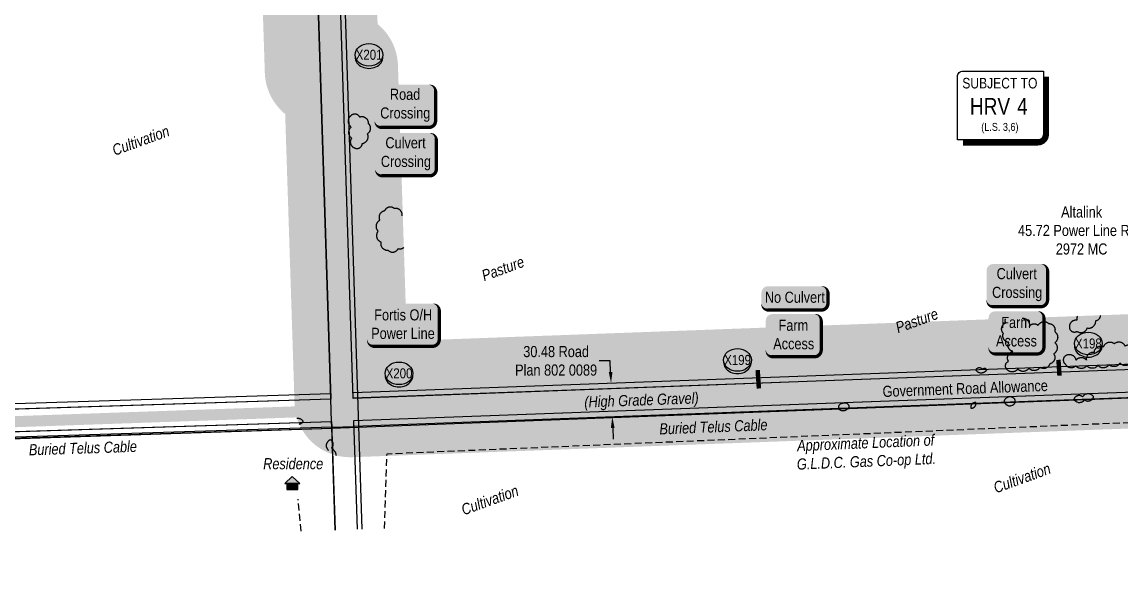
# Model space of a CAD drawing. Extents: x 675519 to 688669, y 5804595 to 5836613.
# Drawn here: x 677086 to 678076, y 5822283 to 5822794 of the extents above; entities that cross this region are included whole.
import ezdxf
from ezdxf.enums import TextEntityAlignment as Align

# ---------------------------------------------------------------- set-up
doc = ezdxf.new("R2010")
doc.units = 0
doc.header["$LTSCALE"] = 5
doc.header["$PDMODE"] = 3
doc.header["$PDSIZE"] = 10
doc.linetypes.add('0', pattern=[1, 1, 0])
doc.linetypes.add('UG_PIPE', pattern=[1.875, 1.25, -0.625])
doc.layers.get('Defpoints').update_dxf_attribs({"color": 9})
for name, color, linetype in [('AS-FENCE', 48, 'foc-FENCE'), ('AS-PIPE-UG', 44, 'UG_PIPE'), ('AS-PIPE-UG-T', 44, 'Continuous'), ('AS-POWER', 104, 'foc-POWER'), ('AS-POWER-T', 104, 'Continuous'), ('AS-RESIDENCE', 14, 'Continuous'), ('AS-ROADS', 254, 'Continuous'), ('AS-TELEPHONE-T', 224, 'Continuous'), ('AS-TELUS', 224, 'foc-TEL'), ('CG-NOTES', 7, 'Continuous'), ('CTW', 7, 'Continuous'), ('L-ROAD-T', 7, 'Continuous'), ('L-SEC', 7, 'Continuous'), ('L-TITLEDB', 4, 'Continuous'), ('L-TITLEDB-T', 4, 'Continuous'), ('P-BUFFER-H 30m', 51, 'Continuous'), ('P-CROSSINGS', 250, 'Continuous'), ('T-BUSH', 110, '0')]:
    doc.layers.add(name, color=color, linetype=linetype)
doc.layers.add('F-RW-T', color=190, linetype='Continuous', lineweight=9)
doc.layers.add('T-TEXT', color=48, linetype='Continuous', lineweight=18)
doc.layers.add('P-PROPOSED-WL4', color=7, linetype='Continuous', true_color=0x5b5bc8)
doc.styles.add('80', font='ARIALN.TTF', dxfattribs={"height": 10})
doc.styles.add('80CG', font='ARIALN.TTF', dxfattribs={"height": 10})
doc.styles.add('80L', font='ARIALN.TTF', dxfattribs={"height": 10})
doc.styles.add('80LS', font='ARIALNI.TTF', dxfattribs={"height": 10})
doc.styles.add('Crossing', font='ARIALN.TTF', dxfattribs={"height": 10})
doc.styles.add('foc-LtypeFont', font='ARIALN.TTF', dxfattribs={"height": 7.35})
doc.styles.add('HRV', font='ARIALN.TTF', dxfattribs={"height": 3})
doc.linetypes.add('foc-FENCE', pattern='A,10,-1,["X",foc-LtypeFont,S=0.2,R=0,X=-0.625,Y=-0.75],-1.24', length=12.24)
doc.linetypes.add('foc-FENCE-NOLINE', pattern='A,0,-6,["X",foc-LtypeFont,S=0.2,R=0,X=-0.625,Y=-0.75],-6.24', length=12.24)
doc.linetypes.add('foc-POWER', pattern='A,6,-1,["P",foc-LtypeFont,S=0.2,R=0,X=-0.625,Y=-0.75],-1.24,4', length=12.24)
doc.linetypes.add('foc-TEL', pattern='A,2,-1,["T",foc-LtypeFont,S=0.2,R=0,X=-0.425,Y=-0.75],-1.24,8', length=12.24)
doc.linetypes.add('foc-TEL-NOLINE', pattern='A,0,-2,["T",foc-LtypeFont,S=0.2,R=0,X=-0.425,Y=-0.75],-10.24', length=12.24)
doc.dimstyles.new('Compass 5 000', dxfattribs={"dimscale": 5, "dimtxt": 9, "dimasz": 2, "dimexe": 0.2, "dimexo": 0.0625, "dimgap": 0.5, "dimtad": 0, "dimtih": 1, "dimtoh": 1, "dimzin": 0, "dimdsep": 46, "dimtxsty": '80CG', "dimcen": 0.1, "dimse1": 1, "dimse2": 1, "dimclrd": 256, "dimclrt": 256, "dimaunit": 1, "dimadec": 4, "dimazin": 0, "dimtfac": 0.06, "dimtofl": 0, "dimtmove": 0, "dimatfit": 1, "dimfxl": 0.2, "dimtolj": 1, "dimtzin": 0, "dimlwd": -1, "dimarcsym": 0})

# ---------------------------------------------------------------- blocks, each defined once
blk = doc.blocks.new('HRV')
blk.add_lwpolyline([(-35.14, 31.6), (37.21, 31.6), (37.21, -25.54, -0.414214), (32.21, -30.54), (-40.14, -30.54), (-40.14, 26.6, -0.414214)], format="xyb", close=True)
at = {"const_width": 5, "flags": 128}
blk.add_lwpolyline([(-35.14, -33.04), (32.21, -33.04, 0.414214), (39.71, -25.54), (39.71, 26.6)], format="xyb", dxfattribs=at)
at = {"style": '80L'}
blk.add_text('SUBJECT TO', height=9.5, dxfattribs=at).set_placement((-2.01, 13.06), align=Align.BOTTOM_CENTER)
blk.add_attdef('(N.W.1/4 00)', text='', height=7.12, dxfattribs=at).set_placement((-2.01, -24.45), align=Align.BOTTOM_CENTER)
at = {"layer": 'CTW', "color": 3, "style": 'HRV'}
blk.add_text('HRV', height=15, dxfattribs=at).set_placement((-10.88, -0.18), align=Align.MIDDLE_CENTER)
blk.add_attdef('0', text='', height=15, dxfattribs=at).set_placement((18.28, -0.18), align=Align.MIDDLE_CENTER)
blk = doc.blocks.new('*D411')
at = {"layer": 'Defpoints', "color": 0, "transparency": 16777216}
for p in [(678120.12, 5822606.84), (678166.58, 5822587.73), (678120.9, 5822586.02)]:
    blk.add_point(p, dxfattribs=at)
at = {"layer": 'F-RW-T', "transparency": 16777216}
for p, q in [((678175.8, 5822608.92), (678185.79, 5822609.29)), ((678110.13, 5822606.46), (678100.14, 5822606.09))]:
    blk.add_line(p, q, dxfattribs=at)
for points in [[(678110.07, 5822608.13), (678110.19, 5822604.8), (678120.12, 5822606.84)], [(678175.74, 5822610.58), (678175.86, 5822607.25), (678165.8, 5822608.54)]]:
    blk.add_solid(points, dxfattribs=at)
at = {"layer": 'F-RW-T', "transparency": 16777216, "insert": (678040.45, 5822606.09), "char_height": 10, "attachment_point": 5, "style": '80CG'}
blk.add_mtext('\\A1;Altalink\\P45.72 Power Line R/W\\P2972 MC', dxfattribs=at)
blk = doc.blocks.new('*D451')
at = {"layer": 'Defpoints', "color": 0, "transparency": 16777216}
for p in [(677616.46, 5822468.64), (677780.98, 5822474.72), (677782.11, 5822444.25)]:
    blk.add_point(p, dxfattribs=at)
at = {"layer": 'L-TITLEDB-T', "transparency": 16777216}
for p, q in [((677615.72, 5822488.63), (677605.72, 5822488.63)), ((677616.09, 5822478.63), (677615.72, 5822488.63)), ((677617.96, 5822428.18), (677618.33, 5822418.18))]:
    blk.add_line(p, q, dxfattribs=at)
for points in [[(677617.76, 5822478.7), (677614.43, 5822478.57), (677616.46, 5822468.64)], [(677619.62, 5822428.24), (677616.29, 5822428.12), (677617.59, 5822438.17)]]:
    blk.add_solid(points, dxfattribs=at)
at = {"layer": 'L-TITLEDB-T', "transparency": 16777216, "insert": (677566.98, 5822488.63), "char_height": 10, "attachment_point": 5, "style": '80CG'}
blk.add_mtext('\\A1;30.48 Road\\PPlan 802 0089', dxfattribs=at)
blk = doc.blocks.new('res_occ')
for points in [[(0.1, 0.89), (-1.26, -0.37), (1.46, -0.37)], [(-0.9, -1.43), (1.1, -1.43), (1.1, -0.37), (-0.9, -0.37)]]:
    blk.add_hatch(color=14).paths.add_polyline_path(points)
at = {"color": 14}
for points in [[(0.1, 0.89), (-1.26, -0.37), (1.46, -0.37)], [(-0.9, -1.43), (1.1, -1.43), (1.1, -0.37), (-0.9, -0.37)]]:
    blk.add_lwpolyline(points, close=True, dxfattribs=at)
blk = doc.blocks.new('*U570')
h = blk.add_hatch(color=59)
edge = h.paths.add_edge_path()
edge.add_line((-19, -20), (19, -20))
edge.add_arc((19, -14), 6, 270, 360)
edge.add_line((25, -14), (25, 12.5))
edge.add_arc((19, 12.5), 6, 0, 90)
edge.add_line((19, 18.5), (-19, 18.5))
edge.add_arc((-19, 12.5), 6, 90, 180)
edge.add_line((-25, 12.5), (-25, -14))
edge.add_arc((-19, -14), 6, 180, 270)
at = {"color": 1, "flags": 128}
blk.add_lwpolyline([(-19, -20, 3, 3, 0), (19, -20, 3, 3, 0.414214), (25, -14, 3, 3, 0), (25, 12.5, 3, 0, 0.414214), (19, 18.5, 0, 0, 0), (-19, 18.5, 0, 0, 0.414214), (-25, 12.5, 0, 0, 0), (-25, -14, 0, 3, 0.414214)], format="xyseb", close=True, dxfattribs=at)
blk.add_lwpolyline([(-30.65, -36.61, 0, 7.5, 0), (0, 0, 0, 0, 0)], format="xyseb", dxfattribs=at)
at = {"color": 1, "style": '80'}
blk.add_attdef('ENTER_TEXT_001', (-35.99, -5), '', height=10, dxfattribs=at)
blk = doc.blocks.new('*U571')
h = blk.add_hatch(color=59)
edge = h.paths.add_edge_path()
edge.add_line((-19, -20), (19, -20))
edge.add_arc((19, -14), 6, 270, 360)
edge.add_line((25, -14), (25, 12.5))
edge.add_arc((19, 12.5), 6, 0, 90)
edge.add_line((19, 18.5), (-19, 18.5))
edge.add_arc((-19, 12.5), 6, 90, 180)
edge.add_line((-25, 12.5), (-25, -14))
edge.add_arc((-19, -14), 6, 180, 270)
at = {"color": 1, "flags": 128}
blk.add_lwpolyline([(-19, -20, 3, 3, 0), (19, -20, 3, 3, 0.414214), (25, -14, 3, 3, 0), (25, 12.5, 3, 0, 0.414214), (19, 18.5, 0, 0, 0), (-19, 18.5, 0, 0, 0.414214), (-25, 12.5, 0, 0, 0), (-25, -14, 0, 3, 0.414214)], format="xyseb", close=True, dxfattribs=at)
blk.add_lwpolyline([(37.86, -29.91, 0, 7.5, 0), (0, 0, 0, 0, 0)], format="xyseb", dxfattribs=at)
at = {"color": 1, "style": '80'}
blk.add_attdef('ENTER_TEXT_001', (-35.99, -5), '', height=10, dxfattribs=at)
blk = doc.blocks.new('*U573')
h = blk.add_hatch(color=59)
edge = h.paths.add_edge_path()
edge.add_line((-21.5, -20), (21.5, -20))
edge.add_arc((21.5, -14), 6, 270, 360)
edge.add_line((27.5, -14), (27.5, 12.5))
edge.add_arc((21.5, 12.5), 6, 0, 90)
edge.add_line((21.5, 18.5), (-21.5, 18.5))
edge.add_arc((-21.5, 12.5), 6, 90, 180)
edge.add_line((-27.5, 12.5), (-27.5, -14))
edge.add_arc((-21.5, -14), 6, 180, 270)
at = {"color": 1, "flags": 128}
blk.add_lwpolyline([(-58.36, 29.04, 0, 7.5, 0), (0, 0, 0, 0, 0)], format="xyseb", dxfattribs=at)
blk.add_lwpolyline([(-21.5, -20, 3, 3, 0), (21.5, -20, 3, 3, 0.414214), (27.5, -14, 3, 3, 0), (27.5, 12.5, 3, 0, 0.414214), (21.5, 18.5, 0, 0, 0), (-21.5, 18.5, 0, 0, 0.414214), (-27.5, 12.5, 0, 0, 0), (-27.5, -14, 0, 3, 0.414214)], format="xyseb", close=True, dxfattribs=at)
at = {"color": 1, "style": '80'}
blk.add_attdef('ENTER_TEXT_001', (-35.99, -5), '', height=10, dxfattribs=at)
blk = doc.blocks.new('xing2')
h = blk.add_hatch(color=50)
h.dxf.hatch_style = 1
edge = h.paths.add_edge_path()
edge.add_ellipse((0, 0), major_axis=(-12.5, 0), ratio=0.816297, start_angle=0, end_angle=360)
h = blk.add_hatch(color=250)
h.dxf.hatch_style = 1
edge = h.paths.add_edge_path()
edge.add_ellipse((0, -2.05), major_axis=(-12.5, 0), ratio=0.816297, start_angle=0, end_angle=180)
edge.add_line((12.5, -2.05), (12.5, 0))
edge.add_ellipse((0, 0), major_axis=(-12.5, 0), ratio=0.816297, start_angle=0, end_angle=180, ccw=False)
edge.add_line((-12.5, 0), (-12.5, -2.05))
at = {"color": 250}
blk.add_ellipse((0, 0), major_axis=(-12.5, 0), ratio=0.816297, dxfattribs=at)
blk.add_ellipse((0, -2.05), major_axis=(-12.5, 0), ratio=0.816297, start_param=0, end_param=3.141593, dxfattribs=at)
at = {"color": 250, "style": 'Crossing'}
blk.add_attdef('CROSSING', text='', height=9, dxfattribs=at).set_placement((0.09, 0.02), align=Align.MIDDLE_CENTER)
at = {"color": 250, "style": 'Crossing', "flags": 1}
for tag, p in [('OWNER', (0.09, -12.49)), ('DESCRIPTION', (0.09, -25.77)), ('LOCATION', (0.09, -39.3)), ('DWG_REF', (0.09, -52.84))]:
    blk.add_attdef(tag, text='', height=9, dxfattribs=at).set_placement(p, align=Align.MIDDLE_CENTER)
blk = doc.blocks.new('*U577')
h = blk.add_hatch(color=254)
edge = h.paths.add_edge_path()
edge.add_line((-21.5, -20), (21.5, -20))
edge.add_arc((21.5, -14), 6, 270, 360)
edge.add_line((27.5, -14), (27.5, 12.5))
edge.add_arc((21.5, 12.5), 6, 0, 90)
edge.add_line((21.5, 18.5), (-21.5, 18.5))
edge.add_arc((-21.5, 12.5), 6, 90, 180)
edge.add_line((-27.5, 12.5), (-27.5, -14))
edge.add_arc((-21.5, -14), 6, 180, 270)
at = {"color": 160, "flags": 128}
blk.add_lwpolyline([(-21.5, -20, 3, 3, 0), (21.5, -20, 3, 3, 0.414214), (27.5, -14, 3, 3, 0), (27.5, 12.5, 3, 0, 0.414214), (21.5, 18.5, 0, 0, 0), (-21.5, 18.5, 0, 0, 0.414214), (-27.5, 12.5, 0, 0, 0), (-27.5, -14, 0, 3, 0.414214)], format="xyseb", close=True, dxfattribs=at)
at = {"color": 160, "style": '80'}
blk.add_attdef('ENTER_TEXT_001', (-26.85, -4.92), '', height=10, dxfattribs=at)
blk = doc.blocks.new('*U576')
h = blk.add_hatch(color=254)
edge = h.paths.add_edge_path()
edge.add_line((-24, -11.5), (24, -11.5))
edge.add_arc((24, -5.5), 6, 270, 360)
edge.add_line((30, -5.5), (30, 4))
edge.add_arc((24, 4), 6, 0, 90)
edge.add_line((24, 10), (-24, 10))
edge.add_arc((-24, 4), 6, 90, 180)
edge.add_line((-30, 4), (-30, -5.5))
edge.add_arc((-24, -5.5), 6, 180, 270)
at = {"color": 160, "flags": 128}
blk.add_lwpolyline([(-24, -11.5, 3, 3, 0), (24, -11.5, 3, 3, 0.414214), (30, -5.5, 3, 3, 0), (30, 4, 3, 0, 0.414214), (24, 10, 0, 0, 0), (-24, 10, 0, 0, 0.414214), (-30, 4, 0, 0, 0), (-30, -5.5, 0, 3, 0.414214)], format="xyseb", close=True, dxfattribs=at)
at = {"color": 160, "style": '80'}
blk.add_attdef('ENTER_TEXT_001', (-26.85, -4.92), '', height=10, dxfattribs=at)
blk = doc.blocks.new('*U1036')
h = blk.add_hatch(color=255)
edge = h.paths.add_edge_path()
edge.add_line((-26.5, -20), (26.5, -20))
edge.add_arc((26.5, -14), 6, 270, 360)
edge.add_line((32.5, -14), (32.5, 12.5))
edge.add_arc((26.5, 12.5), 6, 0, 90)
edge.add_line((26.5, 18.5), (-26.5, 18.5))
edge.add_arc((-26.5, 12.5), 6, 90, 180)
edge.add_line((-32.5, 12.5), (-32.5, -14))
edge.add_arc((-26.5, -14), 6, 180, 270)
at = {"color": 104, "flags": 128}
blk.add_lwpolyline([(-26.5, -20, 3, 3, 0), (26.5, -20, 3, 3, 0.414214), (32.5, -14, 3, 3, 0), (32.5, 12.5, 3, 0, 0.414214), (26.5, 18.5, 0, 0, 0), (-26.5, 18.5, 0, 0, 0.414214), (-32.5, 12.5, 0, 0, 0), (-32.5, -14, 0, 3, 0.414214)], format="xyseb", close=True, dxfattribs=at)
blk.add_lwpolyline([(-39.07, -63.97, 0, 7.5, 0), (0, 0, 0, 0, 0)], format="xyseb", dxfattribs=at)
at = {"color": 104, "style": '80'}
blk.add_attdef('ENTER_TEXT_001', (-26.85, -4.92), '', height=10, dxfattribs=at)

msp = doc.modelspace()

# ---------------------------------------------------------------- hatches: boundary and pattern name
at = {"layer": 'P-BUFFER-H 30m'}
h = msp.add_hatch(color=256, dxfattribs=at)
h.dxf.hatch_style = 1
edge = h.paths.add_edge_path()
edge.add_line((681080.718, 5808646.187), (681105.572, 5807996.066))
edge.add_line((681105.572, 5807996.066), (681135.943, 5807191.54))
edge.add_line((681135.943, 5807191.54), (681164.781, 5806422.193))
edge.add_arc((681202.018, 5806388.837), 49.992, 138.147575, 141.033878)
edge.add_line((681163.148, 5806420.275), (680801.328, 5806406.652))
edge.add_arc((680803.209, 5806356.695), 49.992, 92.156272, 138.00115)
edge.add_line((680766.057, 5806390.146), (680763.26, 5806387.039))
edge.add_line((680763.26, 5806387.039), (680763.26, 5806387.039))
edge.add_arc((680800.414, 5806353.589), 49.993, 138.002226, 138.002478)
edge.add_line((680763.26, 5806387.039), (680748.371, 5806370.502))
edge.add_arc((680785.523, 5806337.052), 49.992, 138.000934, 143.499205)
edge.add_arc((680697.368, 5806352.71), 49.992, 16.357193, 92.156635)
edge.add_line((680695.487, 5806402.666), (680404.164, 5806391.696))
edge.add_arc((680406.045, 5806341.739), 49.992, 92.156635, 182.205693)
edge.add_line((680356.09, 5806339.815), (680356.205, 5806336.818))
edge.add_line((680356.205, 5806336.818), (680356.205, 5806336.817))
edge.add_line((680356.205, 5806336.817), (680387.119, 5805534.19))
edge.add_arc((680437.074, 5805536.114), 49.992, 182.205693, 213.784565)
edge.add_line((680395.524, 5805508.315), (680396.741, 5805506.496))
edge.add_arc((680438.291, 5805534.295), 49.992, 213.784565, 215.811121)
edge.add_arc((680440.258, 5805531.357), 49.992, 211.758009, 212.724119)
edge.add_line((680398.2, 5805504.331), (680410.517, 5805185.397))
edge.add_arc((680460.472, 5805187.327), 49.992, 182.211697, 236.86814)
edge.add_arc((680445.202, 5805096.945), 49.992, 103.951921, 155.285581)
edge.add_line((680399.789, 5805117.847), (680241.828, 5804774.643))
edge.add_arc((680287.241, 5804753.741), 49.992, 155.285581, 245.285581)
edge.add_line((680266.339, 5804708.328), (680269.064, 5804707.074))
edge.add_arc((680289.966, 5804752.487), 49.992, 245.285581, 335.285581)
edge.add_line((680335.379, 5804731.586), (680471.559, 5805027.467))
edge.add_arc((680487.917, 5805074.707), 49.992, 250.899944, 291.992958)
edge.add_line((680506.639, 5805028.353), (680530.892, 5805038.148))
edge.add_arc((680512.17, 5805084.502), 49.992, 291.992958, 360)
edge.add_line((680562.162, 5805084.502), (680562.162, 5805168.516))
edge.add_arc((680512.17, 5805168.516), 49.992, 0, 66.879693)
edge.add_line((680531.8, 5805214.492), (680512.128, 5805222.891))
edge.add_line((680512.128, 5805222.891), (680500.53, 5805523.259))
edge.add_arc((680450.575, 5805521.33), 49.992, 2.211414, 33.784565)
edge.add_line((680492.125, 5805549.129), (680489.45, 5805553.127))
edge.add_line((680489.45, 5805553.127), (680461.039, 5806290.781))
edge.add_line((680461.039, 5806290.781), (680648.999, 5806297.859))
edge.add_line((680648.999, 5806297.859), (680648.238, 5806286.169))
edge.add_arc((680698.124, 5806282.921), 49.992, 176.274607, 211.300105)
edge.add_line((680655.408, 5806256.949), (680672.076, 5806229.535))
edge.add_arc((680714.792, 5806255.507), 49.992, 211.300105, 234.633064)
edge.add_line((680685.856, 5806214.74), (680706.872, 5806199.823))
edge.add_arc((680735.808, 5806240.589), 49.992, 234.633064, 275.426968)
edge.add_line((680740.537, 5806190.821), (680763.523, 5806193.005))
edge.add_arc((680758.795, 5806242.773), 49.992, 275.426968, 289.870674)
edge.add_line((680775.787, 5806195.758), (680795.915, 5806203.032))
edge.add_arc((680778.922, 5806250.048), 49.992, 289.870674, 316.904938)
edge.add_line((680815.428, 5806215.892), (680827.354, 5806228.64))
edge.add_arc((680790.849, 5806262.795), 49.992, 316.904938, 369.524588)
edge.add_line((680840.152, 5806271.067), (680834.485, 5806304.844))
edge.add_line((680834.485, 5806304.844), (681207.653, 5806318.894))
edge.add_arc((681205.772, 5806368.851), 49.992, 272.156272, 335.599006)
edge.add_arc((681219.148, 5806386.481), 49.992, 310.024654, 362.146657)
edge.add_line((681269.105, 5806388.353), (681238.854, 5807195.412))
edge.add_line((681238.854, 5807195.412), (681208.481, 5807999.976))
edge.add_line((681208.481, 5807999.976), (681185.252, 5808607.616))
edge.add_line((681185.252, 5808607.616), (681185.18, 5808609.49))
edge.add_arc((681150.888, 5808645.867), 49.992, 313.310399, 362.18938)
edge.add_line((681200.844, 5808647.777), (681194.885, 5808803.646))
edge.add_line((681194.885, 5808803.646), (681179.674, 5809204.914))
edge.add_line((681179.674, 5809204.914), (681166.464, 5809553.361))
edge.add_line((681166.464, 5809553.361), (681231.809, 5809555.992))
edge.add_arc((681229.798, 5809605.944), 49.992, 272.305414, 362.305414)
edge.add_line((681279.75, 5809607.955), (681278.699, 5809634.046))
edge.add_arc((681228.748, 5809632.035), 49.992, 2.305414, 92.305549)
edge.add_line((681226.736, 5809681.987), (681161.429, 5809679.358))
edge.add_line((681161.429, 5809679.358), (681146.968, 5810028.265))
edge.add_line((681146.968, 5810028.265), (681130.315, 5810430.061))
edge.add_line((681130.315, 5810430.061), (681113.617, 5810831.886))
edge.add_line((681113.617, 5810831.886), (681096.918, 5811233.706))
edge.add_line((681096.918, 5811233.706), (681080.229, 5811635.773))
edge.add_line((681080.229, 5811635.773), (681063.54, 5812037.842))
edge.add_line((681063.54, 5812037.842), (681058.653, 5812155.661))
edge.add_arc((681008.704, 5812153.589), 49.992, 2.374975, 51.253492)
edge.add_line((681039.993, 5812192.579), (681012.958, 5812844.399))
edge.add_arc((680963.009, 5812842.328), 49.992, 2.37502, 10.464452)
edge.add_arc((680962.43, 5812856.431), 49.992, 354.232685, 362.351272)
edge.add_line((681012.381, 5812858.482), (681008.576, 5812951.13))
edge.add_arc((680974.182, 5812987.41), 49.992, 313.471584, 362.351393)
edge.add_line((681024.132, 5812989.461), (681012.874, 5813263.64))
edge.add_line((681012.874, 5813263.64), (680996.387, 5813665.133))
edge.add_line((680996.387, 5813665.133), (680979.9, 5814066.646))
edge.add_line((680979.9, 5814066.646), (680963.413, 5814468.105))
edge.add_line((680963.413, 5814468.105), (680947.82, 5814868.957))
edge.add_line((680947.82, 5814868.957), (680932.226, 5815269.862))
edge.add_line((680932.226, 5815269.862), (680916.187, 5815673.446))
edge.add_line((680916.187, 5815673.446), (680902.247, 5816024.227))
edge.add_line((680902.247, 5816024.227), (681029.087, 5816029.743))
edge.add_arc((681026.915, 5816079.688), 49.992, 272.490308, 362.490783)
edge.add_line((681076.86, 5816081.861), (681075.07, 5816122.991))
edge.add_arc((681025.125, 5816120.819), 49.992, 2.490783, 92.542475)
edge.add_line((681022.908, 5816170.762), (680846.754, 5816162.94))
edge.add_line((680846.754, 5816162.94), (680826.746, 5816162.1))
edge.add_line((680826.746, 5816162.1), (680178.723, 5816135.628))
edge.add_line((680178.723, 5816135.628), (680034.593, 5816129.719))
edge.add_line((680034.593, 5816129.719), (679294.822, 5816099.241))
edge.add_line((679294.822, 5816099.241), (679268.154, 5816835.287))
edge.add_line((679268.154, 5816835.287), (679238.318, 5817639.233))
edge.add_line((679238.318, 5817639.233), (679208.822, 5818440.306))
edge.add_line((679208.822, 5818440.306), (679178.537, 5819263.251))
edge.add_line((679178.537, 5819263.251), (679178.426, 5819266.249))
edge.add_arc((679128.468, 5819264.41), 49.992, 2.107602, 10.128914)
edge.add_arc((679127.972, 5819278.512), 49.992, 353.901948, 362.0332)
edge.add_line((679177.933, 5819280.286), (679177.826, 5819283.284))
edge.add_line((679177.826, 5819283.284), (679149.272, 5820087.616))
edge.add_arc((679099.311, 5820085.842), 49.992, 2.0332, 2.106044)
edge.add_line((679149.269, 5820087.679), (679119.714, 5820891.394))
edge.add_line((679119.714, 5820891.394), (679090.087, 5821693.919))
edge.add_line((679090.087, 5821693.919), (679062.231, 5822443.482))
edge.add_line((679062.231, 5822443.482), (679240.91, 5822449.626))
edge.add_arc((679239.192, 5822499.589), 49.992, 271.969331, 361.969331)
edge.add_line((679289.154, 5822501.307), (679288.361, 5822524.382))
edge.add_arc((679238.398, 5822522.665), 49.992, 1.969331, 91.970839)
edge.add_line((679236.679, 5822572.627), (679054.516, 5822566.359))
edge.add_line((679054.516, 5822566.359), (679047.411, 5822739.896))
edge.add_arc((678997.461, 5822737.851), 49.992, 2.344594, 92.344838)
edge.add_line((678995.416, 5822787.801), (678972.255, 5822786.853))
edge.add_arc((678974.301, 5822736.902), 49.992, 92.344838, 182.338091)
edge.add_line((678924.35, 5822734.863), (678932.659, 5822531.361))
edge.add_line((678932.659, 5822531.361), (678873.031, 5822476.941))
edge.add_line((678873.031, 5822476.941), (678863.707, 5822473.868))
edge.add_line((678863.707, 5822473.868), (678815.239, 5822482.487))
edge.add_line((678815.239, 5822482.487), (678688.2, 5822529.138))
edge.add_line((678688.2, 5822529.138), (678638.278, 5822547.468))
edge.add_arc((678621.046, 5822500.54), 49.992, 69.837285, 92.113759)
edge.add_line((678619.203, 5822550.498), (678183.851, 5822534.43))
edge.add_line((678183.851, 5822534.43), (677432.515, 5822506.69))
edge.add_line((677432.515, 5822506.69), (677424.466, 5822755.065))
edge.add_arc((677374.5, 5822753.446), 49.992, 1.85614, 50.732314)
edge.add_line((677406.143, 5822792.15), (677391.003, 5823259.89))
edge.add_arc((677341.037, 5823258.272), 49.992, 1.853921, 1.973555)
edge.add_line((677390.999, 5823259.994), (677363.281, 5824064.376))
edge.add_line((677363.281, 5824064.376), (677340.894, 5824764.987))
edge.add_line((677340.894, 5824764.987), (677337.215, 5824870.664))
edge.add_line((677337.215, 5824870.664), (677312.598, 5825579.214))
edge.add_arc((677278.422, 5825615.693), 49.988, 313.13361, 361.988412)
edge.add_line((677328.379, 5825617.427), (677326.478, 5825672.182))
edge.add_arc((677276.521, 5825670.448), 49.988, 1.988412, 37.013358)
edge.add_line((677316.436, 5825700.54), (677307.792, 5825712.006))
edge.add_line((677307.792, 5825712.006), (677276.45, 5826498.867))
edge.add_line((677276.45, 5826498.867), (677267.03, 5826742.182))
edge.add_arc((677232.734, 5826778.549), 49.988, 313.320522, 362.218614)
edge.add_line((677282.684, 5826780.484), (677262.425, 5827303.421))
edge.add_arc((677212.475, 5827301.486), 49.988, 2.218615, 2.51003)
edge.add_line((677262.415, 5827303.675), (677227.191, 5828107.193))
edge.add_line((677227.191, 5828107.193), (677194.242, 5828856.12))
edge.add_line((677194.242, 5828856.12), (677194.242, 5828856.12))
edge.add_line((677194.242, 5828856.12), (677946.339, 5828883.626))
edge.add_line((677946.339, 5828883.626), (678748.857, 5828913.16))
edge.add_line((678748.857, 5828913.16), (678768.954, 5828913.892))
edge.add_arc((678770.331, 5828876.978), 36.939, 92.017864, 92.137444, ccw=False)
edge.add_line((678769.031, 5828913.895), (678844.642, 5828916.765))
edge.add_arc((678842.746, 5828966.716), 49.988, 272.173678, 328.477244)
edge.add_line((678885.357, 5828940.581), (679109.363, 5828949.103))
edge.add_arc((679107.462, 5828999.054), 49.988, 272.178655, 290.977343)
edge.add_line((679125.358, 5828952.38), (679132.458, 5828955.102))
edge.add_line((679132.458, 5828955.102), (679572.569, 5828971.907))
edge.add_arc((679570.662, 5829021.858), 49.988, 272.18666, 276.686638)
edge.add_line((679576.482, 5828972.21), (680374.225, 5829002.792))
edge.add_arc((680372.311, 5829052.743), 49.988, 272.195397, 362.124156)
edge.add_line((680422.264, 5829054.596), (680392.528, 5829856.313))
edge.add_line((680392.528, 5829856.313), (680369.068, 5830486.306))
edge.add_arc((680334.813, 5830522.711), 49.988, 313.257877, 362.132739)
edge.add_line((680384.766, 5830524.571), (680379.696, 5830660.71))
edge.add_line((680379.696, 5830660.71), (680349.716, 5831464.27))
edge.add_line((680349.716, 5831464.27), (680320.84, 5832235.397))
edge.add_line((680320.84, 5832235.397), (681073.237, 5832263.625))
edge.add_line((681073.237, 5832263.625), (681878.619, 5832293.915))
edge.add_arc((681876.74, 5832343.867), 49.988, 272.153805, 280.265792)
edge.add_arc((681890.825, 5832344.398), 49.988, 264.056517, 272.112898)
edge.add_line((681892.668, 5832294.445), (682698.798, 5832324.186))
edge.add_line((682698.798, 5832324.186), (683505.045, 5832353.997))
edge.add_arc((683503.198, 5832403.95), 49.988, 272.117525, 362.146115)
edge.add_line((683553.15, 5832405.822), (683516.846, 5833374.602))
edge.add_arc((683482.434, 5833410.859), 49.988, 313.504645, 362.199485)
edge.add_line((683532.385, 5833412.777), (683509.154, 5834017.632))
edge.add_line((683509.154, 5834017.632), (683479.031, 5834821.393))
edge.add_line((683479.031, 5834821.393), (683452.905, 5835525.385))
edge.add_arc((683502.858, 5835527.238), 49.988, 92.287428, 182.12531, ccw=False)
edge.add_line((683500.863, 5835577.186), (684201.511, 5835605.173))
edge.add_line((684201.511, 5835605.173), (684916.472, 5835633.737))
edge.add_arc((684948.712, 5835671.938), 49.988, 229.837675, 272.287782)
edge.add_line((684950.708, 5835621.99), (685002.236, 5835624.049))
edge.add_line((685002.236, 5835624.049), (685289.273, 5835635.057))
edge.add_line((685289.273, 5835635.057), (685529.056, 5835282.522))
edge.add_arc((685570.389, 5835310.636), 49.988, 214.222356, 271.420588)
edge.add_line((685571.628, 5835260.663), (685784.954, 5835265.953))
edge.add_line((685784.954, 5835265.953), (685810.22, 5834607.754))
edge.add_arc((685860.172, 5834609.671), 49.988, 182.198313, 272.116949)
edge.add_line((685862.018, 5834559.717), (686635.376, 5834588.304))
edge.add_line((686635.376, 5834588.304), (686640.654, 5834586.083))
edge.add_arc((686660.039, 5834632.16), 49.988, 247.182957, 272.220798)
edge.add_line((686661.976, 5834582.209), (686692.792, 5834583.404))
edge.add_arc((686690.855, 5834633.355), 49.988, 272.220798, 362.220798)
edge.add_line((686740.805, 5834635.292), (686730.361, 5834904.602))
edge.add_line((686730.361, 5834904.602), (687081.39, 5834918.633))
edge.add_line((687081.39, 5834918.633), (687104.56, 5834919.965))
edge.add_arc((687102.493, 5834969.915), 49.992, 272.3701, 362.512715)
edge.add_line((687152.437, 5834972.107), (687151.495, 5834993.563))
edge.add_arc((687101.551, 5834991.372), 49.992, 2.512715, 92.512715)
edge.add_line((687099.36, 5835041.316), (687096.363, 5835041.184))
edge.add_arc((687098.555, 5834991.24), 49.992, 92.512715, 143.802887)
edge.add_line((687058.211, 5835020.764), (686673.367, 5835005.382))
edge.add_arc((686675.363, 5834955.434), 49.988, 92.288875, 182.220798)
edge.add_line((686625.413, 5834953.497), (686625.802, 5834943.46))
edge.add_line((686625.802, 5834943.46), (686635.579, 5834691.357))
edge.add_line((686635.579, 5834691.357), (685911.09, 5834664.576))
edge.add_line((685911.09, 5834664.576), (685885.848, 5835322.138))
edge.add_arc((685835.897, 5835320.22), 49.988, 2.198313, 91.420588)
edge.add_line((685834.658, 5835370.193), (685597.955, 5835364.323))
edge.add_line((685597.955, 5835364.323), (685359.371, 5835715.094))
edge.add_line((685359.371, 5835715.094), (685357.909, 5835717.243))
edge.add_arc((685316.576, 5835689.13), 49.988, 34.222356, 92.196177)
edge.add_line((685314.661, 5835739.081), (685041.508, 5835728.606))
edge.add_line((685041.508, 5835728.606), (685052.094, 5835765.359))
edge.add_arc((685004.06, 5835779.195), 49.988, 343.931086, 425.131456)
edge.add_line((685025.081, 5835824.547), (685010.355, 5835831.373))
edge.add_arc((684989.334, 5835786.021), 49.988, 65.131456, 155.476492)
edge.add_line((684943.856, 5835806.769), (684911.847, 5835736.609))
edge.add_line((684911.847, 5835736.609), (684197.4, 5835708.065))
edge.add_line((684197.4, 5835708.065), (683394.151, 5835675.98))
edge.add_arc((683396.146, 5835626.032), 49.988, 92.287428, 182.125311)
edge.add_line((683346.193, 5835624.179), (683346.496, 5835616.013))
edge.add_line((683346.496, 5835616.013), (683376.128, 5834817.555))
edge.add_line((683376.128, 5834817.555), (683406.254, 5834013.729))
edge.add_line((683406.254, 5834013.729), (683427.931, 5833449.314))
edge.add_arc((683462.38, 5833413.092), 49.988, 133.562272, 182.146115)
edge.add_line((683412.427, 5833411.22), (683448.263, 5832454.942))
edge.add_line((683448.263, 5832454.942), (682694.998, 5832427.09))
edge.add_line((682694.998, 5832427.09), (681941.792, 5832399.302))
edge.add_line((681941.792, 5832399.302), (681925.069, 5832845.574))
edge.add_arc((681875.117, 5832843.703), 49.988, 2.145927, 143.113192)
edge.add_line((681835.136, 5832873.707), (681815.977, 5832848.178))
edge.add_arc((681855.958, 5832818.174), 49.988, 143.113192, 182.146882)
edge.add_line((681806.006, 5832816.301), (681821.806, 5832394.825))
edge.add_line((681821.806, 5832394.825), (681069.371, 5832366.527))
edge.add_line((681069.371, 5832366.527), (680264.034, 5832336.312))
edge.add_arc((680265.908, 5832286.36), 49.988, 92.148626, 182.144523)
edge.add_line((680215.955, 5832284.489), (680246.813, 5831460.424))
edge.add_line((680246.813, 5831460.424), (680276.793, 5830656.874))
edge.add_line((680276.793, 5830656.874), (680280.35, 5830561.365))
edge.add_arc((680314.605, 5830524.96), 49.988, 133.258056, 182.132573)
edge.add_line((680264.652, 5830523.1), (680289.624, 5829852.488))
edge.add_line((680289.624, 5829852.488), (680317.399, 5829103.664))
edge.add_line((680317.399, 5829103.664), (679565.647, 5829074.845))
edge.add_arc((679567.562, 5829024.894), 49.988, 92.195397, 96.67124)
edge.add_line((679561.755, 5829074.543), (679119.768, 5829057.667))
edge.add_arc((679121.676, 5829007.716), 49.988, 92.18666, 110.977343)
edge.add_line((679103.78, 5829054.39), (679096.683, 5829051.669))
edge.add_line((679096.683, 5829051.669), (678836.889, 5829041.786))
edge.add_arc((678838.789, 5828991.834), 49.988, 92.178655, 148.471912)
edge.add_line((678796.18, 5829017.974), (678765.219, 5829016.799))
edge.add_line((678765.219, 5829016.799), (678765.219, 5829016.799))
edge.add_line((678765.219, 5829016.799), (678745.151, 5829016.068))
edge.add_line((678745.151, 5829016.068), (677942.563, 5828986.531))
edge.add_line((677942.563, 5828986.531), (677137.133, 5828957.074))
edge.add_arc((677138.96, 5828907.12), 49.988, 92.094528, 182.519115)
edge.add_line((677089.021, 5828904.923), (677124.316, 5828102.675))
edge.add_line((677124.316, 5828102.675), (677159.533, 5827299.3))
edge.add_line((677159.533, 5827299.3), (677178.213, 5826817.134))
edge.add_arc((677212.509, 5826780.767), 49.988, 133.32201, 182.217236)
edge.add_line((677162.559, 5826778.833), (677173.554, 5826494.853))
edge.add_arc((677223.504, 5826496.787), 49.988, 182.217236, 182.280936)
edge.add_line((677173.556, 5826494.798), (677205.558, 5825691.35))
edge.add_arc((677255.506, 5825693.339), 49.988, 182.280935, 217.013358)
edge.add_line((677215.591, 5825663.246), (677222.972, 5825653.457))
edge.add_arc((677258.231, 5825618.024), 49.988, 134.859155, 181.98979)
edge.add_line((677208.274, 5825616.288), (677232.565, 5824917.111))
edge.add_line((677232.565, 5824917.111), (676928.867, 5824906.876))
edge.add_line((676928.867, 5824906.876), (676710.004, 5824899.468))
edge.add_arc((676668.108, 5824872.194), 49.992, 33.064184, 91.908134)
edge.add_line((676666.443, 5824922.158), (676663.445, 5824922.058))
edge.add_arc((676665.11, 5824872.094), 49.992, 91.908134, 181.908133)
edge.add_line((676615.146, 5824870.429), (676616.104, 5824841.672))
edge.add_arc((676666.068, 5824843.337), 49.992, 181.908133, 271.89578)
edge.add_line((676667.722, 5824793.372), (677218.916, 5824811.617))
edge.add_line((677218.916, 5824811.617), (677222.975, 5824756.879))
edge.add_arc((677272.831, 5824760.577), 49.992, 184.241644, 224.574097)
edge.add_line((677237.219, 5824725.49), (677260.359, 5824060.811))
edge.add_line((677260.359, 5824060.811), (677288.074, 5823256.503))
edge.add_line((677288.074, 5823256.503), (677304.528, 5822748.18))
edge.add_arc((677354.494, 5822749.797), 49.992, 181.853921, 230.73471)
edge.add_line((677322.853, 5822711.092), (677331.31, 5822450.151))
edge.add_arc((677381.276, 5822451.77), 49.992, 181.85614, 272.114422)
edge.add_line((677383.12, 5822401.812), (678187.65, 5822431.516))
edge.add_line((678187.65, 5822431.516), (678612.575, 5822447.199))
edge.add_line((678612.575, 5822447.199), (678652.701, 5822432.465))
edge.add_line((678652.701, 5822432.465), (678784.127, 5822384.204))
edge.add_arc((678801.359, 5822431.132), 49.992, 249.83607, 259.916772)
edge.add_line((678792.607, 5822381.912), (678858.839, 5822370.134))
edge.add_arc((678867.592, 5822419.354), 49.992, 259.916772, 288.236395)
edge.add_line((678883.236, 5822371.873), (678916.026, 5822382.677))
edge.add_arc((678900.381, 5822430.158), 49.992, 288.236395, 312.385982)
edge.add_line((678934.082, 5822393.233), (678960.159, 5822417.033))
edge.add_line((678960.159, 5822417.033), (678987.174, 5821690.107))
edge.add_line((678987.174, 5821690.107), (679016.8, 5820887.602))
edge.add_line((679016.8, 5820887.602), (679046.354, 5820083.928))
edge.add_line((679046.354, 5820083.928), (679073.136, 5819329.516))
edge.add_line((679073.136, 5819329.516), (678994.732, 5819326.621))
edge.add_arc((678996.577, 5819276.663), 49.992, 92.114343, 182.120263)
edge.add_line((678946.619, 5819274.813), (678947.363, 5819254.714))
edge.add_arc((678997.321, 5819256.563), 49.992, 182.120263, 272.120376)
edge.add_line((678999.17, 5819206.605), (679077.461, 5819209.504))
edge.add_line((679077.461, 5819209.504), (679105.908, 5818436.518))
edge.add_line((679105.908, 5818436.518), (679135.404, 5817635.43))
edge.add_line((679135.404, 5817635.43), (679165.24, 5816831.512))
edge.add_line((679165.24, 5816831.512), (679193.834, 5816042.292))
edge.add_arc((679243.794, 5816044.102), 49.992, 182.075009, 272.359195)
edge.add_line((679245.851, 5815994.153), (680038.822, 5816026.822))
edge.add_line((680038.822, 5816026.822), (680212.548, 5816033.945))
edge.add_line((680212.548, 5816033.945), (680797.844, 5816057.871))
edge.add_line((680797.844, 5816057.871), (680813.284, 5815669.357))
edge.add_line((680813.284, 5815669.357), (680829.321, 5815265.815))
edge.add_line((680829.321, 5815265.815), (680844.914, 5814864.954))
edge.add_line((680844.914, 5814864.954), (680860.51, 5814464.045))
edge.add_arc((680910.464, 5814465.988), 49.992, 182.227684, 182.35159)
edge.add_line((680860.514, 5814463.937), (680877.003, 5814062.421))
edge.add_line((680877.003, 5814062.421), (680893.49, 5813660.908))
edge.add_line((680893.49, 5813660.908), (680909.976, 5813259.414))
edge.add_line((680909.976, 5813259.414), (680919.859, 5813018.743))
edge.add_arc((680954.253, 5812982.463), 49.992, 133.471692, 182.351272)
edge.add_line((680904.303, 5812980.412), (680907.31, 5812907.185))
edge.add_line((680907.31, 5812907.185), (680828.417, 5812903.917))
edge.add_arc((680830.486, 5812853.968), 49.992, 92.372072, 163.293602)
edge.add_line((680782.604, 5812868.339), (680776.486, 5812847.954))
edge.add_arc((680824.368, 5812833.583), 49.992, 163.293602, 272.371895)
edge.add_line((680826.437, 5812783.634), (680912.259, 5812787.189))
edge.add_line((680912.259, 5812787.189), (680938.809, 5812147.049))
edge.add_line((680938.809, 5812147.049), (680938.813, 5812147.049))
edge.add_arc((680988.732, 5812149.759), 49.992, 183.107686, 231.253444)
edge.add_line((680957.443, 5812110.769), (680960.644, 5812033.573))
edge.add_line((680960.644, 5812033.573), (680977.333, 5811631.502))
edge.add_line((680977.333, 5811631.502), (680994.023, 5811229.432))
edge.add_line((680994.023, 5811229.432), (681010.722, 5810827.61))
edge.add_line((681010.722, 5810827.61), (681027.42, 5810425.791))
edge.add_line((681027.42, 5810425.791), (681044.073, 5810024.001))
edge.add_line((681044.073, 5810024.001), (681058.528, 5809675.237))
edge.add_line((681058.528, 5809675.237), (681060.725, 5809622.21))
edge.add_arc((681110.675, 5809624.28), 49.992, 182.37329, 193.980171)
edge.add_arc((681111.508, 5809604.183), 49.992, 170.769725, 182.170975)
edge.add_line((681061.552, 5809602.29), (681076.764, 5809201.013))
edge.add_line((681076.764, 5809201.013), (681091.976, 5808799.728))
edge.add_line((681091.976, 5808799.728), (681096.382, 5808684.473))
edge.add_arc((681130.674, 5808648.096), 49.992, 133.310512, 182.189276)
edge.add_line((681080.718, 5808646.186), (681080.718, 5808646.187))
at = {"layer": 'P-PROPOSED-WL4'}
h = msp.add_hatch(color=256, dxfattribs=at)
h.dxf.hatch_style = 1
h.paths.add_polyline_path([(677285.9, 5824764.023), (677310.321, 5824062.533), (677338.039, 5823258.172), (677354.494, 5822749.797), (677371.599, 5822750.351), (677381.276, 5822451.77), (678185.807, 5822481.474), (678620.567, 5822497.52), (678669.934, 5822479.393), (678801.359, 5822431.132), (678867.592, 5822419.354), (678900.381, 5822430.158), (678966.955, 5822490.918), (678981.578, 5822505.127), (678981.419, 5822509.155), (678964.898, 5822493.102), (678898.833, 5822432.806), (678867.372, 5822422.44), (678802.145, 5822434.039), (678670.968, 5822482.209), (678621.046, 5822500.54), (678185.696, 5822484.471), (677384.176, 5822454.879), (677374.5, 5822753.446), (677357.395, 5822752.892), (677341.037, 5823258.272), (677313.319, 5824062.637), (677288.898, 5824764.126)])

# ---------------------------------------------------------------- linework, layer by layer
at = {"layer": 'AS-FENCE', "linetype": 'foc-FENCE-NOLINE', "flags": 128}
msp.add_lwpolyline([(676458.798, 5822398.071), (677364.95, 5822428.126)], dxfattribs=at)
at = {"layer": 'AS-PIPE-UG', "flags": 128}
for points in [[(677412.435, 5822337.716), (677414.646, 5822404.955), (678616.53, 5822455.644), (678626.105, 5822489.295), (678645.346, 5822494.724), (678704.119, 5822467.014), (678733.534, 5822461.168), (678758.421, 5822458.887), (678759.333, 5822468.841), (678739.979, 5822484.65)], [(677412.435, 5822337.716), (677414.646, 5822404.955), (678616.53, 5822455.644), (678626.105, 5822489.295), (678645.346, 5822494.724), (678704.119, 5822467.014), (678733.534, 5822461.168), (678758.421, 5822458.887), (678759.333, 5822468.841), (678739.979, 5822484.65)], [(677337.317, 5822335.135), (677334.584, 5822364.138)], [(677337.317, 5822335.135), (677334.584, 5822364.138)]]:
    msp.add_lwpolyline(points, dxfattribs=at)
at = {"layer": 'AS-POWER', "flags": 128}
msp.add_lwpolyline([(677392.248, 5822337.023), (677376.732, 5822820.558), (677360.851, 5823315.394)], dxfattribs=at)
at = {"layer": 'AS-ROADS', "flags": 128}
for points, const_width in [([(679908.594, 5822537.421), (677464.633, 5822447.257)], 6.999), ([(678020.487, 5822475.291), (678019.594, 5822489.571)], 4), ([(677749.663, 5822463.754), (677748.592, 5822480.333)], 4), ([(676457.695, 5822412.165), (677464.633, 5822447.257)], 9.998)]:
    msp.add_lwpolyline(points, dxfattribs=dict(at, const_width=const_width))
at = {"layer": 'AS-TELUS', "linetype": 'foc-TEL-NOLINE', "flags": 128}
for points in [[(677364.064, 5822454.145), (677338.039, 5823258.173), (677310.321, 5824062.533)], [(676458.116, 5822399.666), (677365.003, 5822428.128), (678186.628, 5822459.194), (678603.49, 5822474.524), (678794.17, 5822404.506), (678869.61, 5822391.091), (678914.555, 5822405.899), (678978.417, 5822464.131)], [(677367.865, 5822336.185), (677364.881, 5822428.854), (677364.715, 5822434.021)]]:
    msp.add_lwpolyline(points, dxfattribs=at)
at = {"layer": 'AS-TELUS', "flags": 128}
for points in [[(677364.715, 5822434.021), (677364.064, 5822454.136)], [(677364.977, 5822428.857), (677384.867, 5822429.567)]]:
    msp.add_lwpolyline(points, dxfattribs=at)
at = {"layer": 'L-SEC', "flags": 128}
for points in [[(677351.051, 5822856.149), (677364.064, 5822454.125)], [(677384.165, 5822454.867), (677371.152, 5822856.892)], [(678185.696, 5822484.471), (677784.931, 5822469.67)], [(677784.931, 5822469.67), (677384.165, 5822454.867)], [(677785.631, 5822449.567), (678186.448, 5822464.371)], [(677364.064, 5822454.125), (676960.631, 5822441.318)], [(677384.815, 5822434.763), (677785.631, 5822449.567)], [(676961.295, 5822421.215), (677364.715, 5822434.021)], [(677364.715, 5822434.021), (677367.865, 5822336.185)], [(677387.967, 5822336.876), (677384.815, 5822434.763)]]:
    msp.add_lwpolyline(points, dxfattribs=at)
at = {"layer": 'L-TITLEDB', "flags": 128}
for points in [[(677384.176, 5822454.879), (677384.008, 5822460.057), (678185.502, 5822489.652), (678608.354, 5822505.201), (678621.046, 5822500.54), (678185.696, 5822484.471)], [(677384.867, 5822429.567), (677384.826, 5822434.764), (678186.447, 5822464.372), (678670.968, 5822482.209), (678802.145, 5822434.039), (678867.372, 5822422.44), (678898.833, 5822432.806), (678964.898, 5822493.102), (678982.025, 5822493.736), (678983.023, 5822468.332), (678914.555, 5822405.899), (678869.61, 5822391.091), (678794.17, 5822404.506), (678603.489, 5822474.524), (678186.628, 5822459.194)]]:
    msp.add_lwpolyline(points, close=True, dxfattribs=at)
for points in [[(676457.058, 5822430.477), (676557.013, 5822433.663), (677364.017, 5822459.328), (677364.064, 5822454.125), (676557.195, 5822428.512), (676457.235, 5822425.322)], [(676457.926, 5822405.221), (676557.875, 5822408.411), (677364.715, 5822434.021), (677364.881, 5822428.854), (676558.047, 5822403.236), (676458.103, 5822400.046)]]:
    msp.add_lwpolyline(points, dxfattribs=at)
at = {"layer": 'T-BUSH', "flags": 128}
for points in [[(677398.024, 5822702.307, 0.5205671), (677390.086, 5822708.306, 0.5205671), (677381.779, 5822709.29, 0.5205671), (677382.447, 5822699.43, 0.5205671), (677382.69, 5822689.46, 0.5205671), (677385.736, 5822680.41, 0.5205671), (677392.353, 5822684.536, 0.5205671), (677396.925, 5822693.393, 0.5205671)], [(678094.309, 5822501.446, -0.5205671), (678099.06, 5822506.671, -0.5205671), (678097.099, 5822496.869, -0.5205671), (678094.81, 5822487.668, -0.5205671), (678084.946, 5822487.165, -0.5205671), (678075.015, 5822486.769, -0.5205671), (678065.122, 5822485.344, -0.5205671), (678055.157, 5822484.591, -0.5205671), (678045.167, 5822484.485, -0.5205671), (678035.196, 5822484.217, -0.5205671), (678026.283, 5822485.2, -0.5205671), (678026.541, 5822493.755, -0.5205671), (678035.326, 5822489.158, -0.5205671), (678044.965, 5822489.229, -0.5205671), (678051.917, 5822496.416, -0.5205671), (678060.343, 5822501.523, -0.5205671), (678069.938, 5822504.173, -0.5205671), (678079.611, 5822501.948, -0.5205671), (678088.483, 5822499.506, -0.5205671)], [(677951.257, 5822480.971, 0.5205671), (677945.021, 5822480.421, 0.5205671), (677955.011, 5822480.579, 0.5205671)], [(678051.29, 5822456.328, 0.5205671), (678041.291, 5822456.328, 0.5205671), (678033.427, 5822453.941, 0.5205671), (678043.064, 5822453.45, 0.5205671)], [(677825.174, 5822450.165, 0.5205671), (677821.415, 5822445.495, 0.5205671), (677831.071, 5822447.36, 0.5205671)], [(677945.178, 5822451.048, 0.5205671), (677940.635, 5822446.023, 0.5205671)], [(677980.01, 5822454.5, 0.5205671), (677970.727, 5822452.876, 0.5205671), (677977.6, 5822448.545, 0.5205671)]]:
    msp.add_lwpolyline(points, format="xyb", close=True, dxfattribs=at)
for points in [[(677428.235, 5822619.288, 0.520567), (677421.143, 5822625.927, 0.5205671), (677412.418, 5822623.79, 0.5205671), (677408.066, 5822615.339, 0.5205671), (677406.616, 5822605.534, 0.5205671), (677409.118, 5822595.853, 0.5205671), (677415.331, 5822588.436, 0.5205671), (677424.718, 5822589.816, 0.2633861), (677429.791, 5822590.801, 0.2633861)], [(678036.817, 5822529.003, 0.1610104), (678036.106, 5822525.238, 0.5205671), (678029.526, 5822518.243, 0.5205671), (678036.291, 5822515.235, 0.5205671), (678045.522, 5822518.327, 0.5205671), (678053.116, 5822524.832, 0.3401635), (678057.682, 5822529.773)], [(677986.828, 5822527.016, -0.5205671), (677993.289, 5822519.385, -0.5205671), (678001.275, 5822520.538, -0.5205671), (678010.915, 5822522.195, -0.5205671), (678016.2, 5822514.993, -0.5205671), (678016.379, 5822505, -0.5205671), (678015.355, 5822495.077, -0.5205671), (678011.868, 5822486.011, -0.5205671), (678002.926, 5822482.836, -0.5205671), (677992.961, 5822482.048, -0.5205671), (677982.981, 5822481.434, -0.5205671), (677972.989, 5822481.215, -0.5205671), (677974.579, 5822488.219, -0.5205671), (677978.582, 5822497.21, -0.5205671), (677974.847, 5822505.316, -0.5205671), (677969.943, 5822513.373, -0.5205671), (677972.225, 5822523.043, -0.2684183), (677971.952, 5822526.608, -0.2684183)], [(677333.501, 5822437.038, -0.2645444), (677338.882, 5822434.316, -0.2628537), (677335.603, 5822431.438)], [(677361.985, 5822407.804, -0.520567), (677363.456, 5822417.694, -0.5205671), (677364.45, 5822410.272, -0.2482769), (677368.68, 5822403.389, -0.2482769)]]:
    msp.add_lwpolyline(points, format="xyb", dxfattribs=at)

# ---------------------------------------------------------------- block references
at = {"layer": 'AS-POWER-T'}
ref = msp.add_blockref('*U1036', (677429.183, 5822521.778), dxfattribs=dict(at, xscale=0.9995370582444548, yscale=0.9995370582444548, zscale=0.9995370582444548))
ref.add_attrib('ENTER_TEXT_001', 'Fortis O/H', (677403.094, 5822525.103), dxfattribs={"layer": '0', "color": 104, "height": 9.9954, "style": '80'})
ref.add_attrib('ENTER_TEXT_002', 'Power Line', (677400.353, 5822508.444), dxfattribs={"layer": '0', "color": 104, "height": 9.9954, "style": '80'})
at = {"layer": 'AS-RESIDENCE', "xscale": 4.999999999999895, "yscale": 4.999999999999895, "zscale": 4.999999999999895}
msp.add_blockref('res_occ', (677328.749, 5822379.84), dxfattribs=at)
at = {"layer": 'CG-NOTES'}
ref = msp.add_blockref('*U573', (677430.927, 5822719.004), dxfattribs=dict(at, xscale=0.9986423926188742, yscale=0.9986423926188742, zscale=0.9986423926188742))
ref.add_attrib('ENTER_TEXT_001', 'Road', (677417.235, 5822723.89), dxfattribs={"layer": '0', "color": 1, "height": 9.9864, "style": '80'})
ref.add_attrib('ENTER_TEXT_002', 'Crossing', (677408.482, 5822707.069), dxfattribs={"layer": '0', "color": 1, "height": 9.9864, "style": '80'})
msp.add_blockref('HRV', (677968.818, 5822718.259), dxfattribs=at).add_auto_attribs({'(N.W.1/4 00)': '(L.S. 3,6)', '0': '4'})
ref = msp.add_blockref('*U577', (677431.542, 5822675.415), dxfattribs=dict(at, xscale=0.9998449992458851, yscale=0.9998449992458851, zscale=0.9998449992458851))
ref.add_attrib('ENTER_TEXT_001', 'Culvert', (677413.165, 5822680.217), dxfattribs={"layer": '0', "color": 160, "height": 9.9984, "style": '80'})
ref.add_attrib('ENTER_TEXT_002', 'Crossing', (677409.069, 5822663.376), dxfattribs={"layer": '0', "color": 160, "height": 9.9984, "style": '80'})
ref = msp.add_blockref('*U577', (677982.257, 5822557.455), dxfattribs=dict(at, xscale=0.9996980220309937, yscale=0.9996980220309937, zscale=0.9996980220309937))
ref.add_attrib('ENTER_TEXT_001', 'Culvert', (677963.882, 5822562.257), dxfattribs={"layer": '0', "color": 160, "height": 9.997, "style": '80'})
ref.add_attrib('ENTER_TEXT_002', 'Crossing', (677959.787, 5822545.418), dxfattribs={"layer": '0', "color": 160, "height": 9.997, "style": '80'})
at = {"layer": 'CG-NOTES', "xscale": 0.9996980220309937, "yscale": 0.9996980220309937, "zscale": 0.9996980220309937}
msp.add_blockref('*U576', (677781.895, 5822545.91), dxfattribs=at).add_auto_attribs({'ENTER_TEXT_001': 'No Culvert'})
at = {"layer": 'CG-NOTES'}
ref = msp.add_blockref('*U570', (677780.845, 5822512.347), dxfattribs=dict(at, xscale=0.998649384010519, yscale=0.998649384010519, zscale=0.998649384010519))
ref.add_attrib('ENTER_TEXT_001', 'Farm', (677767.388, 5822515.758), dxfattribs={"layer": '0', "color": 1, "height": 9.9865, "style": '80'})
ref.add_attrib('ENTER_TEXT_002', 'Access', (677762.626, 5822499.114), dxfattribs={"layer": '0', "color": 1, "height": 9.9865, "style": '80'})
ref = msp.add_blockref('*U571', (677981.515, 5822514.874), dxfattribs=dict(at, xscale=0.998649384010519, yscale=0.998649384010519, zscale=0.998649384010519))
ref.add_attrib('ENTER_TEXT_001', 'Farm', (677968.058, 5822518.285), dxfattribs={"layer": '0', "color": 1, "height": 9.9865, "style": '80'})
ref.add_attrib('ENTER_TEXT_002', 'Access', (677963.296, 5822501.641), dxfattribs={"layer": '0', "color": 1, "height": 9.9865, "style": '80'})
at = {"layer": 'P-CROSSINGS', "xscale": 0.9998809999999855, "yscale": 0.9998809999999855, "zscale": 0.9998809999999855}
for p, values in [((677398.378, 5822764.498), {'CROSSING': 'X201'}), ((678046.484, 5822504.278), {'CROSSING': 'X198'}), ((677730.376, 5822489.453), {'CROSSING': 'X199'}), ((677425.365, 5822477.395), {'CROSSING': 'X200'})]:
    msp.add_blockref('xing2', p, dxfattribs=at).add_auto_attribs(values)

# ---------------------------------------------------------------- texts
at = {"layer": 'AS-PIPE-UG-T', "insert": (677846.277, 5822404.997), "char_height": 10, "attachment_point": 5, "rotation": 2.414998, "style": '80CG'}
msp.add_mtext('\\A1;{\\fArial Narrow|b0|i1|c0|p34;Approximate Location of\\PG.L.D.C. Gas Co-op Ltd.}', dxfattribs=at)
at = {"layer": 'AS-RESIDENCE', "insert": (677303.064, 5822400.978), "char_height": 9.99834, "attachment_point": 1, "style": '80L'}
msp.add_mtext_dynamic_manual_height_columns('{\\fArial Narrow|b0|i1|c0|p34;Residence}', width=53.94038, gutter_width=50, heights=[0], dxfattribs=at)
at = {"layer": 'AS-TELEPHONE-T', "insert": (677659.535, 5822432.241), "char_height": 10.00007, "attachment_point": 1, "rotation": 2.296375, "style": '80'}
msp.add_mtext_dynamic_manual_height_columns('\\pi0.29276;{\\fArial Narrow|b0|i1|c0|p34;Buried Telus Cable}', width=97.2233, gutter_width=99.988, heights=[0], dxfattribs=at)
at = {"layer": 'AS-TELEPHONE-T', "linetype": 'foc-TEL-NOLINE', "insert": (677091.743, 5822413.438), "char_height": 9.99834, "attachment_point": 1, "rotation": 1.899693, "style": '80L'}
msp.add_mtext_dynamic_manual_height_columns('{\\fArial Narrow|b0|i1|c0|p34;Buried Telus Cable}', width=97.23506, gutter_width=50, heights=[0], dxfattribs=at)
at = {"layer": 'L-ROAD-T', "style": '80L'}
msp.add_text('Government Road Allowance', height=9.99881, rotation=2.106249, dxfattribs=at).set_placement((677935.565, 5822463.779), align=Align.MIDDLE_CENTER)
at = {"layer": 'T-TEXT', "style": '80LS'}
for s, height, rotation, p in [('Cultivation', 10, 20, (677192.719, 5822687.253)), ('Pasture', 10, 20, (677519.052, 5822571.826)), ('Pasture', 10, 20, (677891.96, 5822524.946)), ('(High Grade Gravel)', 9.99881, 2.106249, (677643.882, 5822453.436)), ('Cultivation', 10, 20, (677986.759, 5822383.052)), ('Cultivation', 10, 20, (677507.248, 5822363.2))]:
    msp.add_text(s, height=height, rotation=rotation, dxfattribs=at).set_placement(p, align=Align.MIDDLE_CENTER)

# ---------------------------------------------------------------- dimensions: what is measured, and where the dimension line sits
at = {"layer": 'F-RW-T'}
dim = msp.add_linear_dim(base=(678120.122, 5822606.836), p1=(678166.583, 5822587.726), p2=(678120.901, 5822586.017), angle=182.142122, text='Altalink\\P45.72 Power Line R/W\\P2972 MC', dimstyle='Compass 5 000', dxfattribs=at)
dim.commit()
dim.dimension.update_dxf_attribs({"geometry": '*D411', "text_midpoint": (678040.446, 5822606.089), "dimtype": 161})
at = {"layer": 'L-TITLEDB-T'}
dim = msp.add_linear_dim(base=(677616.462, 5822468.64), p1=(677782.105, 5822444.246), p2=(677780.98, 5822474.715), angle=92.114674, text='30.48 Road\\PPlan 802 0089', dimstyle='Compass 5 000', dxfattribs=at)
dim.commit()
dim.dimension.update_dxf_attribs({"geometry": '*D451', "text_midpoint": (677566.976, 5822488.627), "dimtype": 161})

doc.saveas('drawing.dxf')
